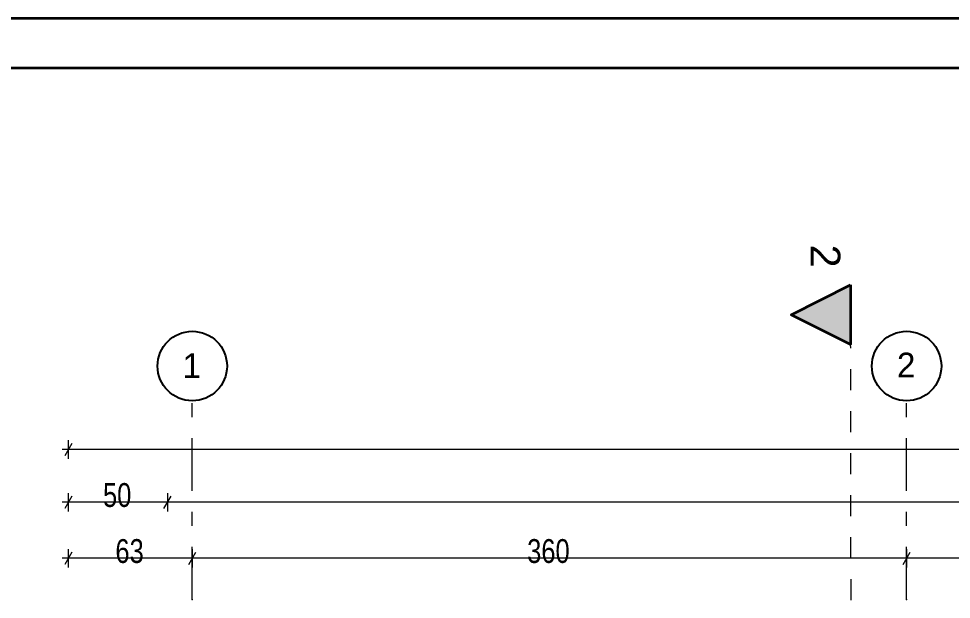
# Model space of a CAD drawing. Header units: millimetres. Extents: x -440 to 2671, y 0 to 297.
# Drawn here: x -371.8 to -277.8, y 238.5 to 297 of the extents above; entities that cross this region are included whole.
import ezdxf

# ---------------------------------------------------------------- set-up
doc = ezdxf.new("R2010")
doc.units = ezdxf.units.MM
doc.header["$MEASUREMENT"] = 0
doc.linetypes.add('- Двойно прекъснати линии', pattern=[10.936111, 5.291667, -2.116667, 1.411111, -2.116667])
doc.linetypes.add('- Прекъснати линия', pattern=[4.233333, 2.116667, -2.116667])
for name, color, linetype, lineweight, true_color in [('1', 7, 'Continuous', 13, 0x2b2b2b), ('25', 7, 'Continuous', 35, 0x1b1b1b), ('85', 7, 'Continuous', 20, 0x404040)]:
    doc.layers.add(name, color=color, linetype=linetype, lineweight=lineweight, true_color=true_color)
doc.layers.add('41', color=7, linetype='Continuous', lineweight=35)
doc.layers.add('7', color=7, linetype='Continuous', lineweight=25)
doc.styles.add('GENERATED_STYLE_3', font='arial.ttf')
doc.styles.add('GENERATED_STYLE_6', font='GOTHIC.TTF')

msp = doc.modelspace()

# ---------------------------------------------------------------- hatches: boundary and pattern name
at = {"layer": '25', "linetype": 'Continuous', "lineweight": 35, "true_color": 0x1b1b1b}
msp.add_hatch(color=250, dxfattribs=at).paths.add_polyline_path([(-287.974, 270.174), (-293.969, 267.165), (-287.964, 264.174)])

# ---------------------------------------------------------------- linework, layer by layer
at = {"layer": '1', "linetype": '- Двойно прекъснати линии', "lineweight": 13}
for p, q in [((-354.317, 238.503), (-354.317, 258.503)), ((-282.324, 238.503), (-282.324, 258.503))]:
    msp.add_line(p, q, dxfattribs=at)
at = {"layer": '1', "color": 250, "linetype": '- Двойно прекъснати линии', "lineweight": 13, "true_color": 0x2b2b2b}
for p in [(-354.317, 238.503), (-354.317, 238.503), (-282.324, 238.503), (-282.324, 238.503)]:
    msp.add_point(p, dxfattribs=at)
at = {"layer": '25', "color": 250, "linetype": 'Continuous', "lineweight": 35, "true_color": 0x1b1b1b, "flags": 128}
msp.add_lwpolyline([(-287.974, 270.174), (-287.964, 264.174), (-293.969, 267.165)], close=True, dxfattribs=at)
at = {"layer": '41', "linetype": 'Continuous', "lineweight": 35, "flags": 128}
for points in [[(-20.188, 297), (-440.188, 297), (-440.188, 0), (-20.188, 0)], [(-25.188, 292), (-415.188, 292), (-415.188, 5), (-25.188, 5)]]:
    msp.add_lwpolyline(points, close=True, dxfattribs=at)
at = {"layer": '7', "color": 7, "linetype": 'Continuous', "lineweight": 25}
for centre in [(-354.317, 262.003), (-282.324, 262.003)]:
    msp.add_circle(centre, 3.5, dxfattribs=at)
at = {"layer": '85', "linetype": '- Прекъснати линия', "lineweight": 20}
msp.add_line((-287.664, 69.08), (-287.964, 264.174), dxfattribs=at)
at = {"layer": '85', "linetype": 'Continuous', "lineweight": 20}
for p, q in [((-366.456, 254.214), (-367.178, 252.964)), ((-366.817, 254.527), (-366.817, 252.652)), ((-366.817, 253.589), (-367.428, 253.589)), ((-80.817, 253.589), (-366.817, 253.589)), ((-366.817, 249.214), (-366.817, 247.339)), ((-356.817, 249.214), (-356.817, 247.339)), ((-366.817, 248.276), (-367.428, 248.276)), ((-366.456, 248.901), (-367.178, 247.651)), ((-356.817, 248.276), (-366.817, 248.276)), ((-357.178, 247.651), (-356.456, 248.901)), ((-80.817, 248.276), (-356.817, 248.276)), ((-366.817, 243.571), (-366.817, 241.696)), ((-354.317, 243.571), (-354.317, 241.696)), ((-282.324, 243.571), (-282.324, 241.696)), ((-366.817, 242.634), (-367.428, 242.634)), ((-366.456, 243.259), (-367.178, 242.009)), ((-354.317, 242.634), (-366.817, 242.634)), ((-354.678, 242.009), (-353.956, 243.259)), ((-282.324, 242.634), (-354.317, 242.634)), ((-282.684, 242.009), (-281.963, 243.259)), ((-179.324, 242.634), (-282.324, 242.634))]:
    msp.add_line(p, q, dxfattribs=at)

# ---------------------------------------------------------------- texts
at = {"layer": '1', "linetype": 'Continuous', "lineweight": 13, "style": 'GENERATED_STYLE_6'}
for s, insert, char_height, attachment_point in [('\\A1;{\\pql;\\pt0;\\fCentury Gothic|b0|i0|c0|p34;1}', (-355.293, 263.289), 2.5, 1), ('\\A1;{\\pql;\\pt0;\\fCentury Gothic|b0|i0|c0|p34;2}', (-283.3, 263.353), 2.5, 1), ('\\A1;{\\W0.800000x;\\pql;\\fCentury Gothic|b0|i0|c0|p34;50}', (-363.317, 247.778), 2.4, 7), ('\\A1;{\\W0.800000x;\\pql;\\fCentury Gothic|b0|i0|c0|p34;63}', (-362.067, 242.135), 2.4, 7), ('\\A1;{\\W0.800000x;\\pql;\\fCentury Gothic|b0|i0|c0|p34;360}', (-320.57, 242.135), 2.4, 7)]:
    msp.add_mtext(s, dxfattribs=dict(at, insert=insert, char_height=char_height, attachment_point=attachment_point))
at = {"layer": '25', "color": 250, "linetype": 'Continuous', "lineweight": 35, "true_color": 0x1b1b1b, "insert": (-292.009, 274.245), "char_height": 3, "attachment_point": 7, "rotation": 270.08821, "style": 'GENERATED_STYLE_3'}
msp.add_mtext('\\A1;{\\pql;\\pt0;\\fArial|b0|i0|c0|p34;2}', dxfattribs=at)

doc.saveas('drawing.dxf')
